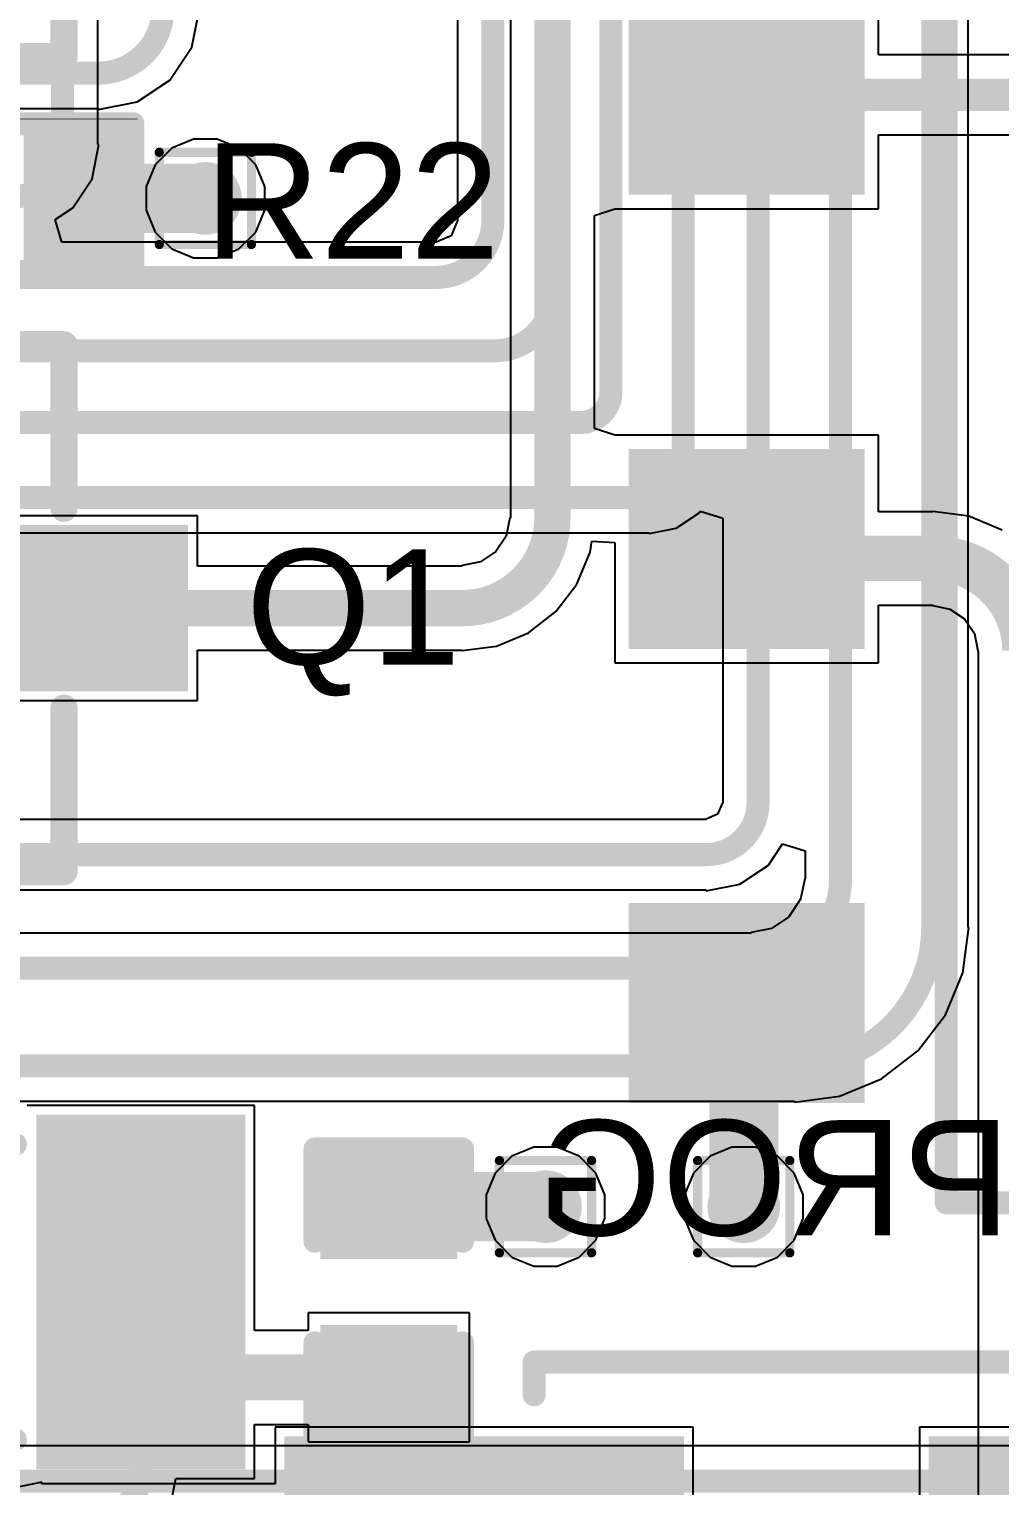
# Model space of a CAD drawing. Header units: inches. Extents: x -12 to 5355, y -7 to 5366.
# Drawn here: x 26.9 to 32.25, y 6.58 to 14.6 of the extents above; entities that cross this region are included whole.
import ezdxf

# ---------------------------------------------------------------- set-up
doc = ezdxf.new("R2010")
doc.units = ezdxf.units.IN
for name, color, linetype in [('BOTTOM LAYER', 5, 'Continuous'), ('Bottom Overlay', 54, 'Continuous'), ('Bottom Paste', 16, 'Continuous'), ('Bottom Solder', 6, 'Continuous'), ('Drill Drawing', 1, 'Continuous'), ('GROUND1', 16, 'Continuous'), ('GROUND2', 156, 'Continuous'), ('Multi-Layer', 9, 'Continuous'), ('Pad Holes', 156, 'Continuous'), ('POWER', 76, 'Continuous'), ('SIGNAL', 90, 'Continuous'), ('TOP LAYER', 1, 'Continuous'), ('Top Overlay', 2, 'Continuous'), ('Top Paste', 8, 'Continuous'), ('Top Solder', 216, 'Continuous'), ('Via Holes', 16, 'Continuous')]:
    doc.layers.add(name, color=color, linetype=linetype)
doc.styles.add('Arial', font='', dxfattribs={"height": 0.2})
doc.styles.get('Arial').set_extended_font_data('Arial')

# ---------------------------------------------------------------- blocks, each defined once
blk = doc.blocks.new('20021321_00010C4LF_B_2')
at = {"layer": 'BOTTOM LAYER'}
for points in [[(-2.8, 2.92), (-0.75, 2.92), (-0.75, 2.16), (-2.8, 2.16)], [(0.75, 2.92), (2.8, 2.92), (2.8, 2.16), (0.75, 2.16)], [(-2.8, 1.65), (-0.75, 1.65), (-0.75, 0.89), (-2.8, 0.89)], [(0.75, 1.65), (2.8, 1.65), (2.8, 0.89), (0.75, 0.89)], [(-2.8, 0.38), (-0.75, 0.38), (-0.75, -0.38), (-2.8, -0.38)], [(0.75, 0.38), (2.8, 0.38), (2.8, -0.38), (0.75, -0.38)], [(-2.8, -0.89), (-0.75, -0.89), (-0.75, -1.65), (-2.8, -1.65)], [(0.75, -0.89), (2.8, -0.89), (2.8, -1.65), (0.75, -1.65)], [(-2.8, -2.16), (-0.75, -2.16), (-0.75, -2.92), (-2.8, -2.92)], [(0.75, -2.16), (2.8, -2.16), (2.8, -2.92), (0.75, -2.92)]]:
    blk.add_hatch(color=5, dxfattribs=at).paths.add_polyline_path(points)
at = {"layer": 'Bottom Paste'}
for points in [[(-2.8, 2.92), (-0.75, 2.92), (-0.75, 2.16), (-2.8, 2.16)], [(0.75, 2.92), (2.8, 2.92), (2.8, 2.16), (0.75, 2.16)], [(-2.8, 1.65), (-0.75, 1.65), (-0.75, 0.89), (-2.8, 0.89)], [(0.75, 1.65), (2.8, 1.65), (2.8, 0.89), (0.75, 0.89)], [(-2.8, 0.38), (-0.75, 0.38), (-0.75, -0.38), (-2.8, -0.38)], [(0.75, 0.38), (2.8, 0.38), (2.8, -0.38), (0.75, -0.38)], [(-2.8, -0.89), (-0.75, -0.89), (-0.75, -1.65), (-2.8, -1.65)], [(0.75, -0.89), (2.8, -0.89), (2.8, -1.65), (0.75, -1.65)], [(-2.8, -2.16), (-0.75, -2.16), (-0.75, -2.92), (-2.8, -2.92)], [(0.75, -2.16), (2.8, -2.16), (2.8, -2.92), (0.75, -2.92)]]:
    blk.add_hatch(color=16, dxfattribs=at).paths.add_polyline_path(points)
at = {"layer": 'Bottom Solder'}
for points in [[(-2.8762, 2.9962), (-0.6738, 2.9962), (-0.6738, 2.0838), (-2.8762, 2.0838)], [(0.6738, 2.9962), (2.8762, 2.9962), (2.8762, 2.0838), (0.6738, 2.0838)], [(-2.8762, 1.7262), (-0.6738, 1.7262), (-0.6738, 0.8138), (-2.8762, 0.8138)], [(0.6738, 1.7262), (2.8762, 1.7262), (2.8762, 0.8138), (0.6738, 0.8138)], [(-2.8762, 0.4562), (-0.6738, 0.4562), (-0.6738, -0.4562), (-2.8762, -0.4562)], [(0.6738, 0.4562), (2.8762, 0.4562), (2.8762, -0.4562), (0.6738, -0.4562)], [(-2.8762, -0.8138), (-0.6738, -0.8138), (-0.6738, -1.7262), (-2.8762, -1.7262)], [(0.6738, -0.8138), (2.8762, -0.8138), (2.8762, -1.7262), (0.6738, -1.7262)], [(-2.8762, -2.0838), (-0.6738, -2.0838), (-0.6738, -2.9962), (-2.8762, -2.9962)], [(0.6738, -2.0838), (2.8762, -2.0838), (2.8762, -2.9962), (0.6738, -2.9962)]]:
    blk.add_hatch(color=6, dxfattribs=at).paths.add_polyline_path(points)
at = {"layer": 'Bottom Overlay'}
for points in [[(1.5, 3.405, 0.127, 0.127, 0), (-1.5, 3.405, 0.127, 0.127, 0)], [(-1.5, 3.405, 0.127, 0.127, 0), (-1.5, 3.225, 0.127, 0.127, 0)], [(1.5, 3.405, 0.127, 0.127, 0), (1.5, 3.225, 0.127, 0.127, 0)], [(-1.5, -3.225, 0.127, 0.127, 0), (-1.5, -3.405, 0.127, 0.127, 0)], [(1.5, -3.225, 0.127, 0.127, 0), (1.5, -3.405, 0.127, 0.127, 0)], [(1.5, -3.405, 0.127, 0.127, 0), (-1.5, -3.405, 0.127, 0.127, 0)]]:
    blk.add_lwpolyline(points, format="xyseb", dxfattribs=at)
for points in [[(-1.5317, 3.405, 0.0635, 0.0635, 1), (-1.4682, 3.405, 0.0635, 0.0635, 1)], [(-1.5317, 3.405, 0.0635, 0.0635, 1), (-1.4682, 3.405, 0.0635, 0.0635, 1)], [(1.4682, 3.405, 0.0635, 0.0635, 1), (1.5317, 3.405, 0.0635, 0.0635, 1)], [(1.4682, 3.405, 0.0635, 0.0635, 1), (1.5317, 3.405, 0.0635, 0.0635, 1)], [(-1.5317, 3.225, 0.0635, 0.0635, 1), (-1.4682, 3.225, 0.0635, 0.0635, 1)], [(1.4682, 3.225, 0.0635, 0.0635, 1), (1.5317, 3.225, 0.0635, 0.0635, 1)], [(-3.045, -2.54, 0.254, 0.254, 1), (-3.299, -2.54, 0.254, 0.254, 1)], [(-3.3625, -2.54, 0.127, 0.127, 1), (-3.2355, -2.54, 0.127, 0.127, 1)], [(-3.1085, -2.54, 0.127, 0.127, 1), (-2.9815, -2.54, 0.127, 0.127, 1)], [(-1.5317, -3.225, 0.0635, 0.0635, 1), (-1.4682, -3.225, 0.0635, 0.0635, 1)], [(1.4682, -3.225, 0.0635, 0.0635, 1), (1.5317, -3.225, 0.0635, 0.0635, 1)], [(-1.5317, -3.405, 0.0635, 0.0635, 1), (-1.4682, -3.405, 0.0635, 0.0635, 1)], [(-1.5317, -3.405, 0.0635, 0.0635, 1), (-1.4682, -3.405, 0.0635, 0.0635, 1)], [(1.4682, -3.405, 0.0635, 0.0635, 1), (1.5317, -3.405, 0.0635, 0.0635, 1)], [(1.4682, -3.405, 0.0635, 0.0635, 1), (1.5317, -3.405, 0.0635, 0.0635, 1)]]:
    blk.add_lwpolyline(points, format="xyseb", close=True, dxfattribs=at)
blk = doc.blocks.new('SMD3215_2P_13')
at = {"layer": 'TOP LAYER'}
for points in [[(-1.75, 0.9), (-0.75, 0.9), (-0.75, -0.9), (-1.75, -0.9)], [(0.75, 0.9), (1.75, 0.9), (1.75, -0.9), (0.75, -0.9)]]:
    blk.add_hatch(color=1, dxfattribs=at).paths.add_polyline_path(points)
at = {"layer": 'Top Paste'}
for points in [[(-1.75, 0.9), (-0.75, 0.9), (-0.75, -0.9), (-1.75, -0.9)], [(0.75, 0.9), (1.75, 0.9), (1.75, -0.9), (0.75, -0.9)]]:
    blk.add_hatch(color=8, dxfattribs=at).paths.add_polyline_path(points)
at = {"layer": 'Top Solder'}
for points in [[(-1.8262, 0.9762), (-0.6738, 0.9762), (-0.6738, -0.9762), (-1.8262, -0.9762)], [(0.6738, 0.9762), (1.8262, 0.9762), (1.8262, -0.9762), (0.6738, -0.9762)]]:
    blk.add_hatch(color=216, dxfattribs=at).paths.add_polyline_path(points)
at = {"layer": 'Top Overlay'}
for points in [[(0.5588, 0.8128, 0.127, 0.127, 0), (-0.5588, 0.8128, 0.127, 0.127, 0)], [(0.5588, -0.8128, 0.127, 0.127, 0), (-0.5588, -0.8128, 0.127, 0.127, 0)]]:
    blk.add_lwpolyline(points, format="xyseb", dxfattribs=at)
for points in [[(-0.5905, 0.8128, 0.0635, 0.0635, 1), (-0.5271, 0.8128, 0.0635, 0.0635, 1)], [(0.5271, 0.8128, 0.0635, 0.0635, 1), (0.5905, 0.8128, 0.0635, 0.0635, 1)], [(-0.5905, -0.8128, 0.0635, 0.0635, 1), (-0.5271, -0.8128, 0.0635, 0.0635, 1)], [(0.5271, -0.8128, 0.0635, 0.0635, 1), (0.5905, -0.8128, 0.0635, 0.0635, 1)]]:
    blk.add_lwpolyline(points, format="xyseb", close=True, dxfattribs=at)
blk = doc.blocks.new('C___0402_34')
at = {"layer": 'TOP LAYER'}
for points in [[(-0.6985, -0.3175), (-0.6985, 0.3175), (-0.2413, 0.3175), (-0.2413, -0.3175)], [(0.2413, -0.3175), (0.2413, 0.3175), (0.6985, 0.3175), (0.6985, -0.3175)]]:
    blk.add_hatch(color=1, dxfattribs=at).paths.add_polyline_path(points)
at = {"layer": 'Top Paste'}
for points in [[(-0.6985, -0.3175), (-0.6985, 0.3175), (-0.2413, 0.3175), (-0.2413, -0.3175)], [(0.2413, -0.3175), (0.2413, 0.3175), (0.6985, 0.3175), (0.6985, -0.3175)]]:
    blk.add_hatch(color=8, dxfattribs=at).paths.add_polyline_path(points)
at = {"layer": 'Top Solder'}
for points in [[(-0.7585, -0.3775), (-0.7585, 0.3775), (-0.1813, 0.3775), (-0.1813, -0.3775)], [(0.1813, -0.3775), (0.1813, 0.3775), (0.7585, 0.3775), (0.7585, -0.3775)]]:
    blk.add_hatch(color=216, dxfattribs=at).paths.add_polyline_path(points)
at = {"layer": 'Top Overlay'}
for points in [[(-0.2794, 0.4064, 0.127, 0.127, 0), (-0.7874, 0.4064, 0.127, 0.127, 0)], [(-0.7874, -0.4064, 0.127, 0.127, 0), (-0.7874, 0.4064, 0.127, 0.127, 0)], [(0.7874, 0.4064, 0.127, 0.127, 0), (0.2794, 0.4064, 0.127, 0.127, 0)], [(0.7874, -0.4064, 0.127, 0.127, 0), (0.7874, 0.4064, 0.127, 0.127, 0)], [(-0.2794, -0.4064, 0.127, 0.127, 0), (-0.7874, -0.4064, 0.127, 0.127, 0)], [(0.7874, -0.4064, 0.127, 0.127, 0), (0.2794, -0.4064, 0.127, 0.127, 0)]]:
    blk.add_lwpolyline(points, format="xyseb", dxfattribs=at)
for points in [[(-0.8191, 0.4064, 0.0635, 0.0635, 1), (-0.7556, 0.4064, 0.0635, 0.0635, 1)], [(-0.8191, 0.4064, 0.0635, 0.0635, 1), (-0.7556, 0.4064, 0.0635, 0.0635, 1)], [(-0.3111, 0.4064, 0.0635, 0.0635, 1), (-0.2477, 0.4064, 0.0635, 0.0635, 1)], [(0.2477, 0.4064, 0.0635, 0.0635, 1), (0.3111, 0.4064, 0.0635, 0.0635, 1)], [(0.7556, 0.4064, 0.0635, 0.0635, 1), (0.8191, 0.4064, 0.0635, 0.0635, 1)], [(0.7556, 0.4064, 0.0635, 0.0635, 1), (0.8191, 0.4064, 0.0635, 0.0635, 1)], [(-0.8191, -0.4064, 0.0635, 0.0635, 1), (-0.7556, -0.4064, 0.0635, 0.0635, 1)], [(-0.8191, -0.4064, 0.0635, 0.0635, 1), (-0.7556, -0.4064, 0.0635, 0.0635, 1)], [(-0.3111, -0.4064, 0.0635, 0.0635, 1), (-0.2477, -0.4064, 0.0635, 0.0635, 1)], [(0.2477, -0.4064, 0.0635, 0.0635, 1), (0.3111, -0.4064, 0.0635, 0.0635, 1)], [(0.7556, -0.4064, 0.0635, 0.0635, 1), (0.8191, -0.4064, 0.0635, 0.0635, 1)], [(0.7556, -0.4064, 0.0635, 0.0635, 1), (0.8191, -0.4064, 0.0635, 0.0635, 1)]]:
    blk.add_lwpolyline(points, format="xyseb", close=True, dxfattribs=at)
blk = doc.blocks.new('R___0402_63')
at = {"layer": 'TOP LAYER'}
for points in [[(-0.6985, -0.3175), (-0.6985, 0.3175), (-0.2413, 0.3175), (-0.2413, -0.3175)], [(0.2413, -0.3175), (0.2413, 0.3175), (0.6985, 0.3175), (0.6985, -0.3175)]]:
    blk.add_hatch(color=1, dxfattribs=at).paths.add_polyline_path(points)
at = {"layer": 'Top Paste'}
for points in [[(-0.6985, -0.3175), (-0.6985, 0.3175), (-0.2413, 0.3175), (-0.2413, -0.3175)], [(0.2413, -0.3175), (0.2413, 0.3175), (0.6985, 0.3175), (0.6985, -0.3175)]]:
    blk.add_hatch(color=8, dxfattribs=at).paths.add_polyline_path(points)
at = {"layer": 'Top Solder'}
for points in [[(-0.7535, -0.3725), (-0.7535, 0.3725), (-0.1863, 0.3725), (-0.1863, -0.3725)], [(0.1863, -0.3725), (0.1863, 0.3725), (0.7535, 0.3725), (0.7535, -0.3725)]]:
    blk.add_hatch(color=216, dxfattribs=at).paths.add_polyline_path(points)
at = {"layer": 'Top Overlay'}
for points in [[(0.7874, 0.4064, 0.127, 0.127, 0), (-0.7874, 0.4064, 0.127, 0.127, 0)], [(-0.7874, 0.4064, 0.127, 0.127, 0), (-0.7874, -0.4064, 0.127, 0.127, 0)], [(0.7874, 0.4064, 0.127, 0.127, 0), (0.7874, -0.4064, 0.127, 0.127, 0)], [(0.7874, -0.4064, 0.127, 0.127, 0), (-0.7874, -0.4064, 0.127, 0.127, 0)], [(0.8128, -0.4318, 0.00323, 0.00323, 0), (-0.8128, -0.4318, 0.00323, 0.00323, 0)]]:
    blk.add_lwpolyline(points, format="xyseb", dxfattribs=at)
for points in [[(-0.8191, 0.4064, 0.0635, 0.0635, 1), (-0.7556, 0.4064, 0.0635, 0.0635, 1)], [(-0.8191, 0.4064, 0.0635, 0.0635, 1), (-0.7556, 0.4064, 0.0635, 0.0635, 1)], [(0.7556, 0.4064, 0.0635, 0.0635, 1), (0.8191, 0.4064, 0.0635, 0.0635, 1)], [(0.7556, 0.4064, 0.0635, 0.0635, 1), (0.8191, 0.4064, 0.0635, 0.0635, 1)], [(-0.8191, -0.4064, 0.0635, 0.0635, 1), (-0.7556, -0.4064, 0.0635, 0.0635, 1)], [(-0.8191, -0.4064, 0.0635, 0.0635, 1), (-0.7556, -0.4064, 0.0635, 0.0635, 1)], [(0.7556, -0.4064, 0.0635, 0.0635, 1), (0.8191, -0.4064, 0.0635, 0.0635, 1)], [(0.7556, -0.4064, 0.0635, 0.0635, 1), (0.8191, -0.4064, 0.0635, 0.0635, 1)], [(-0.8136, -0.4318, 0.00161, 0.00161, 1), (-0.812, -0.4318, 0.00161, 0.00161, 1)], [(0.812, -0.4318, 0.00161, 0.00161, 1), (0.8136, -0.4318, 0.00161, 0.00161, 1)]]:
    blk.add_lwpolyline(points, format="xyseb", close=True, dxfattribs=at)
blk = doc.blocks.new('SOT_23__68')
at = {"layer": 'TOP LAYER'}
for points in [[(0.569, 2.608), (1.331, 2.608), (1.331, 1.592), (0.569, 1.592)], [(-0.381, 0.508), (0.381, 0.508), (0.381, -0.508), (-0.381, -0.508)], [(1.519, 0.508), (2.281, 0.508), (2.281, -0.508), (1.519, -0.508)]]:
    blk.add_hatch(color=1, dxfattribs=at).paths.add_polyline_path(points)
at = {"layer": 'Top Paste'}
for points in [[(0.569, 2.608), (1.331, 2.608), (1.331, 1.592), (0.569, 1.592)], [(-0.381, 0.508), (0.381, 0.508), (0.381, -0.508), (-0.381, -0.508)], [(1.519, 0.508), (2.281, 0.508), (2.281, -0.508), (1.519, -0.508)]]:
    blk.add_hatch(color=8, dxfattribs=at).paths.add_polyline_path(points)
at = {"layer": 'Top Solder'}
for points in [[(0.4928, 2.6842), (1.4072, 2.6842), (1.4072, 1.5158), (0.4928, 1.5158)], [(-0.4572, 0.5842), (0.4572, 0.5842), (0.4572, -0.5842), (-0.4572, -0.5842)], [(1.4428, 0.5842), (2.3572, 0.5842), (2.3572, -0.5842), (1.4428, -0.5842)]]:
    blk.add_hatch(color=216, dxfattribs=at).paths.add_polyline_path(points)
at = {"layer": 'Top Overlay'}
for points in [[(0.4, 2, 0.15, 0.15, 0), (-0.5, 2, 0.15, 0.15, 0)], [(-0.5, 0.7, 0.15, 0.15, 0), (-0.5, 2, 0.15, 0.15, 0)], [(2.4, 2, 0.15, 0.15, 0), (1.5, 2, 0.15, 0.15, 0)], [(2.4, 0.7, 0.15, 0.15, 0), (2.4, 2, 0.15, 0.15, 0)], [(1.3, 0.4, 0.15, 0.15, 0), (0.6, 0.4, 0.15, 0.15, 0)]]:
    blk.add_lwpolyline(points, format="xyseb", dxfattribs=at)
for points in [[(-0.5375, 2, 0.075, 0.075, 1), (-0.4625, 2, 0.075, 0.075, 1)], [(-0.5375, 2, 0.075, 0.075, 1), (-0.4625, 2, 0.075, 0.075, 1)], [(0.3625, 2, 0.075, 0.075, 1), (0.4375, 2, 0.075, 0.075, 1)], [(1.4625, 2, 0.075, 0.075, 1), (1.5375, 2, 0.075, 0.075, 1)], [(2.3625, 2, 0.075, 0.075, 1), (2.4375, 2, 0.075, 0.075, 1)], [(2.3625, 2, 0.075, 0.075, 1), (2.4375, 2, 0.075, 0.075, 1)], [(-0.5375, 0.7, 0.075, 0.075, 1), (-0.4625, 0.7, 0.075, 0.075, 1)], [(2.3625, 0.7, 0.075, 0.075, 1), (2.4375, 0.7, 0.075, 0.075, 1)], [(0.5625, 0.4, 0.075, 0.075, 1), (0.6375, 0.4, 0.075, 0.075, 1)], [(1.2625, 0.4, 0.075, 0.075, 1), (1.3375, 0.4, 0.075, 0.075, 1)], [(-0.8, 0, 0.25, 0.25, 1), (-1, 0, 0.25, 0.25, 1)], [(-1.0625, 0, 0.125, 0.125, 1), (-0.9375, 0, 0.125, 0.125, 1)], [(-0.8625, 0, 0.125, 0.125, 1), (-0.7375, 0, 0.125, 0.125, 1)]]:
    blk.add_lwpolyline(points, format="xyseb", close=True, dxfattribs=at)
blk = doc.blocks.new('SOT_23__69')
at = {"layer": 'TOP LAYER'}
for points in [[(0.569, 2.608), (1.331, 2.608), (1.331, 1.592), (0.569, 1.592)], [(-0.381, 0.508), (0.381, 0.508), (0.381, -0.508), (-0.381, -0.508)], [(1.519, 0.508), (2.281, 0.508), (2.281, -0.508), (1.519, -0.508)]]:
    blk.add_hatch(color=1, dxfattribs=at).paths.add_polyline_path(points)
at = {"layer": 'Top Paste'}
for points in [[(0.569, 2.608), (1.331, 2.608), (1.331, 1.592), (0.569, 1.592)], [(-0.381, 0.508), (0.381, 0.508), (0.381, -0.508), (-0.381, -0.508)], [(1.519, 0.508), (2.281, 0.508), (2.281, -0.508), (1.519, -0.508)]]:
    blk.add_hatch(color=8, dxfattribs=at).paths.add_polyline_path(points)
at = {"layer": 'Top Solder'}
for points in [[(0.4928, 2.6842), (1.4072, 2.6842), (1.4072, 1.5158), (0.4928, 1.5158)], [(-0.4572, 0.5842), (0.4572, 0.5842), (0.4572, -0.5842), (-0.4572, -0.5842)], [(1.4428, 0.5842), (2.3572, 0.5842), (2.3572, -0.5842), (1.4428, -0.5842)]]:
    blk.add_hatch(color=216, dxfattribs=at).paths.add_polyline_path(points)
at = {"layer": 'Top Overlay'}
for points in [[(-0.5, 0.7, 0.15, 0.15, 0), (-0.5, 2, 0.15, 0.15, 0)], [(0.4, 2, 0.15, 0.15, 0), (-0.5, 2, 0.15, 0.15, 0)], [(2.4, 2, 0.15, 0.15, 0), (1.5, 2, 0.15, 0.15, 0)], [(2.4, 0.7, 0.15, 0.15, 0), (2.4, 2, 0.15, 0.15, 0)], [(1.3, 0.4, 0.15, 0.15, 0), (0.6, 0.4, 0.15, 0.15, 0)]]:
    blk.add_lwpolyline(points, format="xyseb", dxfattribs=at)
for points in [[(-0.5375, 2, 0.075, 0.075, 1), (-0.4625, 2, 0.075, 0.075, 1)], [(-0.5375, 2, 0.075, 0.075, 1), (-0.4625, 2, 0.075, 0.075, 1)], [(0.3625, 2, 0.075, 0.075, 1), (0.4375, 2, 0.075, 0.075, 1)], [(1.4625, 2, 0.075, 0.075, 1), (1.5375, 2, 0.075, 0.075, 1)], [(2.3625, 2, 0.075, 0.075, 1), (2.4375, 2, 0.075, 0.075, 1)], [(2.3625, 2, 0.075, 0.075, 1), (2.4375, 2, 0.075, 0.075, 1)], [(-0.5375, 0.7, 0.075, 0.075, 1), (-0.4625, 0.7, 0.075, 0.075, 1)], [(2.3625, 0.7, 0.075, 0.075, 1), (2.4375, 0.7, 0.075, 0.075, 1)], [(0.5625, 0.4, 0.075, 0.075, 1), (0.6375, 0.4, 0.075, 0.075, 1)], [(1.2625, 0.4, 0.075, 0.075, 1), (1.3375, 0.4, 0.075, 0.075, 1)], [(-0.8, 0, 0.25, 0.25, 1), (-1, 0, 0.25, 0.25, 1)], [(-1.0625, 0, 0.125, 0.125, 1), (-0.9375, 0, 0.125, 0.125, 1)], [(-0.8625, 0, 0.125, 0.125, 1), (-0.7375, 0, 0.125, 0.125, 1)]]:
    blk.add_lwpolyline(points, format="xyseb", close=True, dxfattribs=at)
blk = doc.blocks.new('K3_1280S_F1_150')
at = {"layer": 'BOTTOM LAYER'}
h = blk.add_hatch(color=5, dxfattribs=at)
edge = h.paths.add_edge_path()
edge.add_arc((-1.5001, -1.3), 0.45, 0, 360)
h = blk.add_hatch(color=5, dxfattribs=at)
edge = h.paths.add_edge_path()
edge.add_arc((1.5001, -1.3), 0.45, 0, 360)
at = {"layer": 'GROUND1'}
h = blk.add_hatch(color=16, dxfattribs=at)
edge = h.paths.add_edge_path()
edge.add_arc((-1.5001, -1.3), 0.45, 0, 360)
h = blk.add_hatch(color=16, dxfattribs=at)
edge = h.paths.add_edge_path()
edge.add_arc((1.5001, -1.3), 0.45, 0, 360)
at = {"layer": 'GROUND2'}
h = blk.add_hatch(color=156, dxfattribs=at)
edge = h.paths.add_edge_path()
edge.add_arc((-1.5001, -1.3), 0.45, 0, 360)
h = blk.add_hatch(color=156, dxfattribs=at)
edge = h.paths.add_edge_path()
edge.add_arc((1.5001, -1.3), 0.45, 0, 360)
at = {"layer": 'Multi-Layer'}
h = blk.add_hatch(color=9, dxfattribs=at)
edge = h.paths.add_edge_path()
edge.add_arc((-1.5001, -1.3), 0.45, 0, 360)
h = blk.add_hatch(color=9, dxfattribs=at)
edge = h.paths.add_edge_path()
edge.add_arc((1.5001, -1.3), 0.45, 0, 360)
at = {"layer": 'Pad Holes'}
h = blk.add_hatch(color=7, dxfattribs=at)
edge = h.paths.add_edge_path()
edge.add_arc((-1.5001, -1.3), 0.45, 0, 360)
h = blk.add_hatch(color=7, dxfattribs=at)
edge = h.paths.add_edge_path()
edge.add_arc((1.5001, -1.3), 0.45, 0, 360)
at = {"layer": 'POWER'}
h = blk.add_hatch(color=76, dxfattribs=at)
edge = h.paths.add_edge_path()
edge.add_arc((-1.5001, -1.3), 0.45, 0, 360)
h = blk.add_hatch(color=76, dxfattribs=at)
edge = h.paths.add_edge_path()
edge.add_arc((1.5001, -1.3), 0.45, 0, 360)
at = {"layer": 'SIGNAL'}
h = blk.add_hatch(color=90, dxfattribs=at)
edge = h.paths.add_edge_path()
edge.add_arc((-1.5001, -1.3), 0.45, 0, 360)
h = blk.add_hatch(color=90, dxfattribs=at)
edge = h.paths.add_edge_path()
edge.add_arc((1.5001, -1.3), 0.45, 0, 360)
at = {"layer": 'TOP LAYER'}
for points in [[(-1.9999, 0.7), (-2.9999, 0.7), (-2.9999, 1.8999), (-1.9999, 1.8999)], [(0.5, 0.7), (-0.5, 0.7), (-0.5, 1.8999), (0.5, 1.8999)], [(2.9999, 0.7), (1.9999, 0.7), (1.9999, 1.8999), (2.9999, 1.8999)]]:
    blk.add_hatch(color=1, dxfattribs=at).paths.add_polyline_path(points)
h = blk.add_hatch(color=1, dxfattribs=at)
edge = h.paths.add_edge_path()
edge.add_arc((-1.5001, -1.3), 0.45, 0, 360)
h = blk.add_hatch(color=1, dxfattribs=at)
edge = h.paths.add_edge_path()
edge.add_arc((1.5001, -1.3), 0.45, 0, 360)
at = {"layer": 'Top Paste'}
for points in [[(-1.9999, 0.7), (-2.9999, 0.7), (-2.9999, 1.8999), (-1.9999, 1.8999)], [(0.5, 0.7), (-0.5, 0.7), (-0.5, 1.8999), (0.5, 1.8999)], [(2.9999, 0.7), (1.9999, 0.7), (1.9999, 1.8999), (2.9999, 1.8999)]]:
    blk.add_hatch(color=8, dxfattribs=at).paths.add_polyline_path(points)
at = {"layer": 'Top Solder'}
for points in [[(-1.9499, 0.65), (-3.0499, 0.65), (-3.0499, 1.9499), (-1.9499, 1.9499)], [(0.55, 0.65), (-0.55, 0.65), (-0.55, 1.9499), (0.55, 1.9499)], [(3.0499, 0.65), (1.9499, 0.65), (1.9499, 1.9499), (3.0499, 1.9499)]]:
    blk.add_hatch(color=216, dxfattribs=at).paths.add_polyline_path(points)
at = {"layer": 'Top Overlay'}
for points in [[(-3.5999, 0.2002, 0.127, 0.127, 0), (3.5999, 0.2002, 0.127, 0.127, 0)], [(-3.5999, 0.2002, 0.127, 0.127, 0), (-3.5999, -2.8001, 0.127, 0.127, 0)], [(3.5999, 0.2002, 0.127, 0.127, 0), (3.5999, -2.8001, 0.127, 0.127, 0)], [(-3.5999, -2.8001, 0.127, 0.127, 0), (-1.5001, -2.8001, 0.127, 0.127, 0)], [(-1.5001, -2.8001, 0.127, 0.127, 0), (0, -2.8001, 0.127, 0.127, 0)], [(-1.5001, -2.8001, 0.127, 0.127, 0), (-1.5001, -3.7998, 0.127, 0.127, 0)], [(0, -2.8001, 0.127, 0.127, 0), (3.5999, -2.8001, 0.127, 0.127, 0)], [(0, -2.8001, 0.127, 0.127, 0), (0, -3.7998, 0.127, 0.127, 0)], [(-1.5001, -3.7998, 0.127, 0.127, 0), (0, -3.7998, 0.127, 0.127, 0)]]:
    blk.add_lwpolyline(points, format="xyseb", dxfattribs=at)
for points in [[(-3.6317, 0.2002, 0.0635, 0.0635, 1), (-3.5682, 0.2002, 0.0635, 0.0635, 1)], [(-3.6317, 0.2002, 0.0635, 0.0635, 1), (-3.5682, 0.2002, 0.0635, 0.0635, 1)], [(3.5682, 0.2002, 0.0635, 0.0635, 1), (3.6317, 0.2002, 0.0635, 0.0635, 1)], [(3.5682, 0.2002, 0.0635, 0.0635, 1), (3.6317, 0.2002, 0.0635, 0.0635, 1)], [(-3.6317, -2.8001, 0.0635, 0.0635, 1), (-3.5682, -2.8001, 0.0635, 0.0635, 1)], [(-3.6317, -2.8001, 0.0635, 0.0635, 1), (-3.5682, -2.8001, 0.0635, 0.0635, 1)], [(-1.5319, -2.8001, 0.0635, 0.0635, 1), (-1.4684, -2.8001, 0.0635, 0.0635, 1)], [(-1.5319, -2.8001, 0.0635, 0.0635, 1), (-1.4684, -2.8001, 0.0635, 0.0635, 1)], [(-1.5319, -2.8001, 0.0635, 0.0635, 1), (-1.4684, -2.8001, 0.0635, 0.0635, 1)], [(-0.0318, -2.8001, 0.0635, 0.0635, 1), (0.0318, -2.8001, 0.0635, 0.0635, 1)], [(-0.0318, -2.8001, 0.0635, 0.0635, 1), (0.0318, -2.8001, 0.0635, 0.0635, 1)], [(-0.0318, -2.8001, 0.0635, 0.0635, 1), (0.0318, -2.8001, 0.0635, 0.0635, 1)], [(3.5682, -2.8001, 0.0635, 0.0635, 1), (3.6317, -2.8001, 0.0635, 0.0635, 1)], [(3.5682, -2.8001, 0.0635, 0.0635, 1), (3.6317, -2.8001, 0.0635, 0.0635, 1)], [(-1.5319, -3.7998, 0.0635, 0.0635, 1), (-1.4684, -3.7998, 0.0635, 0.0635, 1)], [(-1.5319, -3.7998, 0.0635, 0.0635, 1), (-1.4684, -3.7998, 0.0635, 0.0635, 1)], [(-0.0318, -3.7998, 0.0635, 0.0635, 1), (0.0318, -3.7998, 0.0635, 0.0635, 1)], [(-0.0318, -3.7998, 0.0635, 0.0635, 1), (0.0318, -3.7998, 0.0635, 0.0635, 1)]]:
    blk.add_lwpolyline(points, format="xyseb", close=True, dxfattribs=at)

msp = doc.modelspace()

# ---------------------------------------------------------------- hatches: boundary and pattern name
at = {"layer": 'BOTTOM LAYER'}
h = msp.add_hatch(color=5, dxfattribs=at)
edge = h.paths.add_edge_path()
edge.add_arc((27.8693, 13.6662), 0.2, 0, 360)
h = msp.add_hatch(color=5, dxfattribs=at)
edge = h.paths.add_edge_path()
edge.add_arc((29.7434, 8.1153), 0.2, 0, 360)
h = msp.add_hatch(color=5, dxfattribs=at)
edge = h.paths.add_edge_path()
edge.add_arc((30.8356, 8.1153), 0.2, 0, 360)
at = {"layer": 'GROUND1'}
h = msp.add_hatch(color=16, dxfattribs=at)
edge = h.paths.add_edge_path()
edge.add_arc((27.8693, 13.6662), 0.2, 0, 360)
h = msp.add_hatch(color=16, dxfattribs=at)
edge = h.paths.add_edge_path()
edge.add_arc((29.7434, 8.1153), 0.2, 0, 360)
h = msp.add_hatch(color=16, dxfattribs=at)
edge = h.paths.add_edge_path()
edge.add_arc((30.8356, 8.1153), 0.2, 0, 360)
at = {"layer": 'GROUND2'}
h = msp.add_hatch(color=156, dxfattribs=at)
edge = h.paths.add_edge_path()
edge.add_arc((27.8693, 13.6662), 0.2, 0, 360)
h = msp.add_hatch(color=156, dxfattribs=at)
edge = h.paths.add_edge_path()
edge.add_arc((29.7434, 8.1153), 0.2, 0, 360)
h = msp.add_hatch(color=156, dxfattribs=at)
edge = h.paths.add_edge_path()
edge.add_arc((30.8356, 8.1153), 0.2, 0, 360)
at = {"layer": 'POWER'}
h = msp.add_hatch(color=76, dxfattribs=at)
edge = h.paths.add_edge_path()
edge.add_arc((27.8693, 13.6662), 0.2, 0, 360)
h = msp.add_hatch(color=76, dxfattribs=at)
edge = h.paths.add_edge_path()
edge.add_arc((29.7434, 8.1153), 0.2, 0, 360)
h = msp.add_hatch(color=76, dxfattribs=at)
edge = h.paths.add_edge_path()
edge.add_arc((30.8356, 8.1153), 0.2, 0, 360)
at = {"layer": 'SIGNAL'}
h = msp.add_hatch(color=90, dxfattribs=at)
edge = h.paths.add_edge_path()
edge.add_arc((27.8693, 13.6662), 0.2, 0, 360)
h = msp.add_hatch(color=90, dxfattribs=at)
edge = h.paths.add_edge_path()
edge.add_arc((29.7434, 8.1153), 0.2, 0, 360)
h = msp.add_hatch(color=90, dxfattribs=at)
edge = h.paths.add_edge_path()
edge.add_arc((30.8356, 8.1153), 0.2, 0, 360)
at = {"layer": 'TOP LAYER'}
h = msp.add_hatch(color=1, dxfattribs=at)
edge = h.paths.add_edge_path()
edge.add_arc((27.8693, 13.6662), 0.2, 0, 360)
h = msp.add_hatch(color=1, dxfattribs=at)
edge = h.paths.add_edge_path()
edge.add_arc((29.7434, 8.1153), 0.2, 0, 360)
h = msp.add_hatch(color=1, dxfattribs=at)
edge = h.paths.add_edge_path()
edge.add_arc((30.8356, 8.1153), 0.2, 0, 360)
at = {"layer": 'Via Holes'}
h = msp.add_hatch(color=7, dxfattribs=at)
edge = h.paths.add_edge_path()
edge.add_arc((27.8693, 13.6662), 0.1, 0, 360)
h = msp.add_hatch(color=7, dxfattribs=at)
edge = h.paths.add_edge_path()
edge.add_arc((29.7434, 8.1153), 0.1, 0, 360)
h = msp.add_hatch(color=7, dxfattribs=at)
edge = h.paths.add_edge_path()
edge.add_arc((30.8356, 8.1153), 0.1, 0, 360)

# ---------------------------------------------------------------- linework, layer by layer
at = {"layer": 'BOTTOM LAYER'}
for p, q in [((27.7941, 14.4979), (27.8364, 14.7106)), ((27.6736, 14.3176), (27.7941, 14.4979)), ((27.4932, 14.1971), (27.6736, 14.3176)), ((27.2805, 14.1548), (27.4932, 14.1971)), ((24.3317, 14.1617), (27.2805, 14.1617)), ((27.2805, 14.1617), (27.2805, 14.1548)), ((30.5578, 6.9022), (28.2538, 6.9022)), ((28.2538, 6.9022), (28.2538, 6.5894)), ((30.5578, 5.8882), (30.5578, 6.9022)), ((33.0793, 6.9022), (31.8038, 6.9022)), ((31.8038, 6.9022), (31.8038, 5.8882)), ((26.9692, 6.5978), (26.7286, 6.5499)), ((26.9692, 6.5894), (26.9692, 6.5978)), ((28.2538, 6.5894), (26.9692, 6.5894))]:
    msp.add_line(p, q, dxfattribs=at)
for points in [[(27.6352, 14.7106, 0.127, 0.127, -0.414214), (27.2805, 14.3559, 0.127, 0.127, 0)], [(24.3317, 14.3559, 0.127, 0.127, 0), (27.2805, 14.3559, 0.127, 0.127, 0)]]:
    msp.add_lwpolyline(points, format="xyseb", dxfattribs=at)
msp.add_lwpolyline([(27.2488, 14.3559, 0.0635, 0.0635, 1), (27.3123, 14.3559, 0.0635, 0.0635, 1)], format="xyseb", close=True, dxfattribs=at)
msp.add_lwpolyline([(27.2488, 14.3559, 0.0635, 0.0635, 1), (27.3123, 14.3559, 0.0635, 0.0635, 1)], format="xyseb", close=True, dxfattribs=at)
at = {"layer": 'Drill Drawing'}
for points in [[(27.6153, 13.9202, 0.0508, 0.0508, 0), (28.1233, 13.9202, 0.0508, 0.0508, 0)], [(27.6153, 13.4122, 0.0508, 0.0508, 0), (27.6153, 13.9202, 0.0508, 0.0508, 0)], [(28.1233, 13.4122, 0.0508, 0.0508, 0), (28.1233, 13.9202, 0.0508, 0.0508, 0)], [(27.6153, 13.4122, 0.0508, 0.0508, 0), (28.1233, 13.4122, 0.0508, 0.0508, 0)], [(29.4894, 8.3693, 0.0508, 0.0508, 0), (29.9974, 8.3693, 0.0508, 0.0508, 0)], [(29.4894, 7.8613, 0.0508, 0.0508, 0), (29.4894, 8.3693, 0.0508, 0.0508, 0)], [(29.9974, 7.8613, 0.0508, 0.0508, 0), (29.9974, 8.3693, 0.0508, 0.0508, 0)], [(30.5816, 8.3693, 0.0508, 0.0508, 0), (31.0896, 8.3693, 0.0508, 0.0508, 0)], [(30.5816, 7.8613, 0.0508, 0.0508, 0), (30.5816, 8.3693, 0.0508, 0.0508, 0)], [(31.0896, 7.8613, 0.0508, 0.0508, 0), (31.0896, 8.3693, 0.0508, 0.0508, 0)], [(29.4894, 7.8613, 0.0508, 0.0508, 0), (29.9974, 7.8613, 0.0508, 0.0508, 0)], [(30.5816, 7.8613, 0.0508, 0.0508, 0), (31.0896, 7.8613, 0.0508, 0.0508, 0)]]:
    msp.add_lwpolyline(points, format="xyseb", dxfattribs=at)
for points in [[(27.6026, 13.9202, 0.0254, 0.0254, 1), (27.628, 13.9202, 0.0254, 0.0254, 1)], [(27.6026, 13.9202, 0.0254, 0.0254, 1), (27.628, 13.9202, 0.0254, 0.0254, 1)], [(28.1106, 13.9202, 0.0254, 0.0254, 1), (28.136, 13.9202, 0.0254, 0.0254, 1)], [(28.1106, 13.9202, 0.0254, 0.0254, 1), (28.136, 13.9202, 0.0254, 0.0254, 1)], [(27.6026, 13.4122, 0.0254, 0.0254, 1), (27.628, 13.4122, 0.0254, 0.0254, 1)], [(27.6026, 13.4122, 0.0254, 0.0254, 1), (27.628, 13.4122, 0.0254, 0.0254, 1)], [(28.1106, 13.4122, 0.0254, 0.0254, 1), (28.136, 13.4122, 0.0254, 0.0254, 1)], [(28.1106, 13.4122, 0.0254, 0.0254, 1), (28.136, 13.4122, 0.0254, 0.0254, 1)], [(29.4767, 8.3693, 0.0254, 0.0254, 1), (29.5021, 8.3693, 0.0254, 0.0254, 1)], [(29.4767, 8.3693, 0.0254, 0.0254, 1), (29.5021, 8.3693, 0.0254, 0.0254, 1)], [(29.9847, 8.3693, 0.0254, 0.0254, 1), (30.0101, 8.3693, 0.0254, 0.0254, 1)], [(29.9847, 8.3693, 0.0254, 0.0254, 1), (30.0101, 8.3693, 0.0254, 0.0254, 1)], [(30.5689, 8.3693, 0.0254, 0.0254, 1), (30.5943, 8.3693, 0.0254, 0.0254, 1)], [(30.5689, 8.3693, 0.0254, 0.0254, 1), (30.5943, 8.3693, 0.0254, 0.0254, 1)], [(31.0769, 8.3693, 0.0254, 0.0254, 1), (31.1023, 8.3693, 0.0254, 0.0254, 1)], [(31.0769, 8.3693, 0.0254, 0.0254, 1), (31.1023, 8.3693, 0.0254, 0.0254, 1)], [(29.4767, 7.8613, 0.0254, 0.0254, 1), (29.5021, 7.8613, 0.0254, 0.0254, 1)], [(29.4767, 7.8613, 0.0254, 0.0254, 1), (29.5021, 7.8613, 0.0254, 0.0254, 1)], [(29.9847, 7.8613, 0.0254, 0.0254, 1), (30.0101, 7.8613, 0.0254, 0.0254, 1)], [(29.9847, 7.8613, 0.0254, 0.0254, 1), (30.0101, 7.8613, 0.0254, 0.0254, 1)], [(30.5689, 7.8613, 0.0254, 0.0254, 1), (30.5943, 7.8613, 0.0254, 0.0254, 1)], [(30.5689, 7.8613, 0.0254, 0.0254, 1), (30.5943, 7.8613, 0.0254, 0.0254, 1)], [(31.0769, 7.8613, 0.0254, 0.0254, 1), (31.1023, 7.8613, 0.0254, 0.0254, 1)], [(31.0769, 7.8613, 0.0254, 0.0254, 1), (31.1023, 7.8613, 0.0254, 0.0254, 1)]]:
    msp.add_lwpolyline(points, format="xyseb", close=True, dxfattribs=at)
at = {"layer": 'POWER'}
for p, q in [((27.8042, 13.9932), (27.684, 13.9434)), ((27.9343, 13.9932), (27.8042, 13.9932)), ((28.0545, 13.9434), (27.9343, 13.9932)), ((27.684, 13.9434), (27.5921, 13.8514)), ((28.1465, 13.8514), (28.0545, 13.9434)), ((27.5921, 13.8514), (27.5423, 13.7313)), ((28.1963, 13.7313), (28.1465, 13.8514)), ((27.5423, 13.7313), (27.5423, 13.6012)), ((28.1963, 13.6012), (28.1963, 13.7313)), ((27.5423, 13.6012), (27.5921, 13.481)), ((28.1465, 13.481), (28.1963, 13.6012)), ((27.5921, 13.481), (27.684, 13.389)), ((28.0545, 13.389), (28.1465, 13.481)), ((27.684, 13.389), (27.8042, 13.3392)), ((27.8042, 13.3392), (27.9343, 13.3392)), ((27.9343, 13.3392), (28.0545, 13.389)), ((29.6784, 8.4423), (29.5582, 8.3925)), ((29.8084, 8.4423), (29.6784, 8.4423)), ((29.9286, 8.3925), (29.8084, 8.4423)), ((30.7706, 8.4423), (30.6504, 8.3925)), ((30.9006, 8.4423), (30.7706, 8.4423)), ((31.0208, 8.3925), (30.9006, 8.4423)), ((29.5582, 8.3925), (29.4662, 8.3005)), ((30.0206, 8.3005), (29.9286, 8.3925)), ((30.6504, 8.3925), (30.5584, 8.3005)), ((31.1128, 8.3005), (31.0208, 8.3925)), ((29.4662, 8.3005), (29.4164, 8.1803)), ((30.0704, 8.1803), (30.0206, 8.3005)), ((30.5584, 8.3005), (30.5086, 8.1803)), ((31.1626, 8.1803), (31.1128, 8.3005)), ((29.4164, 8.1803), (29.4164, 8.0503)), ((30.0704, 8.0503), (30.0704, 8.1803)), ((30.5086, 8.1803), (30.5086, 8.0503)), ((31.1626, 8.0503), (31.1626, 8.1803)), ((29.4164, 8.0503), (29.4662, 7.9301)), ((30.0206, 7.9301), (30.0704, 8.0503)), ((30.5086, 8.0503), (30.5584, 7.9301)), ((31.1128, 7.9301), (31.1626, 8.0503)), ((29.4662, 7.9301), (29.5582, 7.8381)), ((29.9286, 7.8381), (30.0206, 7.9301)), ((30.5584, 7.9301), (30.6504, 7.8381)), ((31.0208, 7.8381), (31.1128, 7.9301)), ((29.5582, 7.8381), (29.6784, 7.7883)), ((29.6784, 7.7883), (29.8084, 7.7883)), ((29.8084, 7.7883), (29.9286, 7.8381)), ((30.6504, 7.8381), (30.7706, 7.7883)), ((30.7706, 7.7883), (30.9006, 7.7883)), ((30.9006, 7.7883), (31.0208, 7.8381))]:
    msp.add_line(p, q, dxfattribs=at)
at = {"layer": 'SIGNAL'}
for p, q in [((29.259, 30.7788), (29.259, 13.5441)), ((27.2768, 13.9631), (27.2768, 24.244)), ((32.0712, 9.652), (32.0712, 19.7899)), ((27.2451, 13.7747), (27.2825, 13.9631)), ((27.2825, 13.9631), (27.2768, 13.9631)), ((27.1384, 13.6151), (27.2451, 13.7747)), ((27.0414, 13.5503), (27.1384, 13.6151)), ((27.0793, 13.4253), (27.0414, 13.5503)), ((29.2591, 13.544), (29.2243, 13.46)), ((29.259, 13.5441), (29.2591, 13.544)), ((29.1402, 13.4253), (27.0793, 13.4253)), ((29.1403, 13.4253), (29.1402, 13.4253)), ((29.2243, 13.46), (29.1403, 13.4253)), ((30.4636, 11.8503), (30.588, 11.9335)), ((30.588, 11.9335), (30.595, 11.944)), ((30.595, 11.944), (30.72, 11.9061)), ((30.72, 11.9061), (30.72, 10.3394)), ((19.9546, 11.8248), (30.3168, 11.8248)), ((30.3168, 11.8211), (30.4636, 11.8503)), ((30.3168, 11.8248), (30.3168, 11.8211)), ((30.6916, 10.2759), (30.6281, 10.2496)), ((30.7179, 10.3394), (30.6916, 10.2759)), ((30.72, 10.3394), (30.7179, 10.3394)), ((30.6281, 10.2474), (20.9154, 10.2474)), ((30.6281, 10.2496), (30.6281, 10.2474)), ((30.9718, 9.9957), (31.0498, 10.1125)), ((31.0498, 10.1125), (31.1748, 10.0745)), ((31.1748, 10.0745), (31.1748, 9.9206)), ((30.8141, 9.8904), (30.9718, 9.9957)), ((30.6281, 9.8534), (30.8141, 9.8904)), ((31.1715, 9.9206), (31.149, 9.8076)), ((31.1748, 9.9206), (31.1715, 9.9206)), ((23.0632, 9.859), (30.6281, 9.859)), ((30.6281, 9.859), (30.6281, 9.8534)), ((31.149, 9.8076), (31.0849, 9.7117)), ((31.0849, 9.7117), (30.9891, 9.6477)), ((30.9891, 9.6477), (30.876, 9.6252)), ((30.876, 9.6252), (30.876, 9.6219)), ((32.043, 9.4033), (32.0757, 9.652)), ((32.0757, 9.652), (32.0712, 9.652)), ((30.876, 9.6219), (23.1915, 9.6219)), ((31.947, 9.1716), (32.043, 9.4033)), ((31.7943, 8.9727), (31.947, 9.1716)), ((31.5954, 8.82), (31.7943, 8.9727)), ((31.3637, 8.724), (31.5954, 8.82)), ((21.082, 8.6958), (31.115, 8.6958)), ((31.115, 8.6913), (31.3637, 8.724)), ((31.115, 8.6958), (31.115, 8.6913)), ((33.7462, 6.7982), (21.2599, 6.7982))]:
    msp.add_line(p, q, dxfattribs=at)
for points in [[(29.4533, 13.5441, 0.127, 0.127, 0), (29.4533, 39.2606, 0.127, 0.127, 0)], [(29.7835, 13.1465, 0.127, 0.127, 0), (29.7835, 38.2717, 0.127, 0.127, 0)], [(30.1039, 12.6, 0.127, 0.127, 0), (30.1039, 37.6256, 0.127, 0.127, 0)], [(30.5025, 12.2048, 0.127, 0.127, 0), (30.5025, 35.9901, 0.127, 0.127, 0)], [(30.9143, 10.3394, 0.127, 0.127, 0), (30.9143, 35.7632, 0.127, 0.127, 0)], [(31.369, 9.9206, 0.127, 0.127, 0), (31.369, 32.004, 0.127, 0.127, 0)], [(31.877, 9.652, 0.127, 0.127, 0), (31.877, 31.5817, 0.127, 0.127, 0)], [(27.0826, 13.9631, 0.127, 0.127, 0), (27.0826, 24.244, 0.127, 0.127, 0)], [(27.0826, 13.9631, 0.127, 0.127, -0.414214), (26.7905, 13.6709, 0.127, 0.127, 0)], [(29.4533, 13.5441, 0.127, 0.127, -0.414214), (29.1402, 13.2311, 0.127, 0.127, 0)], [(17.895, 13.2311, 0.127, 0.127, 0), (29.1402, 13.2311, 0.127, 0.127, 0)], [(29.7835, 13.1465, 0.127, 0.127, -0.414214), (29.464, 12.827, 0.127, 0.127, 0)], [(17.393, 12.827, 0.127, 0.127, 0), (29.464, 12.827, 0.127, 0.127, 0)], [(30.1039, 12.6, 0.127, 0.127, -0.414214), (29.9368, 12.4329, 0.127, 0.127, 0)], [(16.885, 12.4329, 0.127, 0.127, 0), (29.9368, 12.4329, 0.127, 0.127, 0)], [(30.5025, 12.2048, 0.127, 0.127, -0.414214), (30.3168, 12.019, 0.127, 0.127, 0)], [(19.3944, 12.019, 0.127, 0.127, 0), (30.3168, 12.019, 0.127, 0.127, 0)], [(30.9143, 10.3394, 0.127, 0.127, -0.414214), (30.6281, 10.0532, 0.127, 0.127, 0)], [(20.6472, 10.0532, 0.127, 0.127, 0), (30.6281, 10.0532, 0.127, 0.127, 0)], [(31.369, 9.9206, 0.127, 0.127, -0.414214), (30.876, 9.4277, 0.127, 0.127, 0)], [(31.877, 9.652, 0.127, 0.127, -0.414214), (31.115, 8.89, 0.127, 0.127, 0)], [(22.9233, 9.4277, 0.127, 0.127, 0), (30.876, 9.4277, 0.127, 0.127, 0)], [(21.082, 8.89, 0.127, 0.127, 0), (31.115, 8.89, 0.127, 0.127, 0)], [(17.78, 6.604, 0.127, 0.127, 0), (33.7462, 6.604, 0.127, 0.127, 0)]]:
    msp.add_lwpolyline(points, format="xyseb", dxfattribs=at)
for points in [[(27.0508, 13.9631, 0.0635, 0.0635, 1), (27.1143, 13.9631, 0.0635, 0.0635, 1)], [(27.0508, 13.9631, 0.0635, 0.0635, 1), (27.1143, 13.9631, 0.0635, 0.0635, 1)], [(29.4215, 13.5441, 0.0635, 0.0635, 1), (29.485, 13.5441, 0.0635, 0.0635, 1)], [(29.4215, 13.5441, 0.0635, 0.0635, 1), (29.485, 13.5441, 0.0635, 0.0635, 1)], [(29.1084, 13.2311, 0.0635, 0.0635, 1), (29.1719, 13.2311, 0.0635, 0.0635, 1)], [(29.1084, 13.2311, 0.0635, 0.0635, 1), (29.1719, 13.2311, 0.0635, 0.0635, 1)], [(29.7518, 13.1465, 0.0635, 0.0635, 1), (29.8153, 13.1465, 0.0635, 0.0635, 1)], [(29.7518, 13.1465, 0.0635, 0.0635, 1), (29.8153, 13.1465, 0.0635, 0.0635, 1)], [(29.4322, 12.827, 0.0635, 0.0635, 1), (29.4957, 12.827, 0.0635, 0.0635, 1)], [(29.4322, 12.827, 0.0635, 0.0635, 1), (29.4957, 12.827, 0.0635, 0.0635, 1)], [(30.0722, 12.6, 0.0635, 0.0635, 1), (30.1357, 12.6, 0.0635, 0.0635, 1)], [(30.0722, 12.6, 0.0635, 0.0635, 1), (30.1357, 12.6, 0.0635, 0.0635, 1)], [(29.9051, 12.4329, 0.0635, 0.0635, 1), (29.9686, 12.4329, 0.0635, 0.0635, 1)], [(29.9051, 12.4329, 0.0635, 0.0635, 1), (29.9686, 12.4329, 0.0635, 0.0635, 1)], [(30.4708, 12.2048, 0.0635, 0.0635, 1), (30.5343, 12.2048, 0.0635, 0.0635, 1)], [(30.4708, 12.2048, 0.0635, 0.0635, 1), (30.5343, 12.2048, 0.0635, 0.0635, 1)], [(30.285, 12.019, 0.0635, 0.0635, 1), (30.3485, 12.019, 0.0635, 0.0635, 1)], [(30.285, 12.019, 0.0635, 0.0635, 1), (30.3485, 12.019, 0.0635, 0.0635, 1)], [(30.8825, 10.3394, 0.0635, 0.0635, 1), (30.946, 10.3394, 0.0635, 0.0635, 1)], [(30.8825, 10.3394, 0.0635, 0.0635, 1), (30.946, 10.3394, 0.0635, 0.0635, 1)], [(30.5963, 10.0532, 0.0635, 0.0635, 1), (30.6598, 10.0532, 0.0635, 0.0635, 1)], [(30.5963, 10.0532, 0.0635, 0.0635, 1), (30.6598, 10.0532, 0.0635, 0.0635, 1)], [(31.3373, 9.9206, 0.0635, 0.0635, 1), (31.4007, 9.9206, 0.0635, 0.0635, 1)], [(31.3373, 9.9206, 0.0635, 0.0635, 1), (31.4007, 9.9206, 0.0635, 0.0635, 1)], [(31.8453, 9.652, 0.0635, 0.0635, 1), (31.9088, 9.652, 0.0635, 0.0635, 1)], [(31.8453, 9.652, 0.0635, 0.0635, 1), (31.9088, 9.652, 0.0635, 0.0635, 1)], [(30.8443, 9.4277, 0.0635, 0.0635, 1), (30.9078, 9.4277, 0.0635, 0.0635, 1)], [(30.8443, 9.4277, 0.0635, 0.0635, 1), (30.9078, 9.4277, 0.0635, 0.0635, 1)], [(31.0832, 8.89, 0.0635, 0.0635, 1), (31.1468, 8.89, 0.0635, 0.0635, 1)], [(31.0832, 8.89, 0.0635, 0.0635, 1), (31.1468, 8.89, 0.0635, 0.0635, 1)]]:
    msp.add_lwpolyline(points, format="xyseb", close=True, dxfattribs=at)
at = {"layer": 'TOP LAYER'}
for p, q in [((29.5501, 20.7898), (29.5501, 11.9078)), ((31.5788, 14.4563), (31.5788, 14.8632)), ((32.3327, 14.4563), (31.5788, 14.4563)), ((31.5788, 13.6092), (31.5788, 14.0161)), ((31.5788, 14.0161), (32.3591, 14.0161)), ((30.0129, 13.5729), (30.1249, 13.6092)), ((30.0129, 12.3996), (30.0129, 13.5729)), ((30.1249, 13.6092), (30.1399, 13.6092)), ((30.1399, 13.6092), (31.5788, 13.6092)), ((30.1249, 12.3633), (30.0129, 12.3996)), ((30.1399, 12.3633), (30.1249, 12.3633)), ((31.5788, 12.3633), (30.1399, 12.3633)), ((31.5788, 11.9409), (31.5788, 12.3633)), ((27.8253, 11.9183), (26.5553, 11.9183)), ((27.8253, 11.6418), (27.8253, 11.9183)), ((29.5469, 11.9078), (29.5268, 11.8072)), ((29.5501, 11.9078), (29.5469, 11.9078)), ((31.877, 11.9409), (31.5788, 11.9409)), ((32.0754, 11.9164), (31.877, 11.9426)), ((31.877, 11.9426), (31.877, 11.9409)), ((32.2603, 11.8399), (32.0754, 11.9164)), ((29.5268, 11.8072), (29.4699, 11.722)), ((29.4699, 11.722), (29.3846, 11.665)), ((29.9168, 11.5425), (29.9899, 11.7187)), ((29.9899, 11.7187), (29.9979, 11.7799)), ((29.9979, 11.7799), (30.1249, 11.7716)), ((30.1249, 11.7716), (30.1249, 11.1093)), ((29.284, 11.6418), (27.8253, 11.6418)), ((29.3846, 11.665), (29.284, 11.645)), ((29.284, 11.645), (29.284, 11.6418)), ((29.8007, 11.3911), (29.9168, 11.5425)), ((29.6494, 11.275), (29.8007, 11.3911)), ((31.5788, 11.1093), (31.5788, 11.4271)), ((31.5788, 11.4271), (31.877, 11.4271)), ((31.877, 11.4271), (31.877, 11.4241)), ((31.877, 11.4241), (31.9719, 11.4052)), ((31.9719, 11.4052), (32.0524, 11.3514)), ((32.0524, 11.3514), (32.1062, 11.2709)), ((29.4731, 11.202), (29.6494, 11.275)), ((32.1062, 11.2709), (32.1251, 11.176)), ((27.8253, 10.9023), (27.8253, 11.1789)), ((27.8253, 11.1789), (29.284, 11.1789)), ((29.284, 11.1771), (29.4731, 11.202)), ((29.284, 11.1789), (29.284, 11.1771)), ((32.1251, 11.176), (32.1281, 11.176)), ((32.1281, 11.176), (32.1281, 3.81)), ((30.1249, 11.1093), (31.5788, 11.1093)), ((26.5553, 10.9023), (27.8253, 10.9023)), ((28.1406, 8.6724), (26.8866, 8.6724)), ((28.1406, 7.4345), (28.1406, 8.6724)), ((29.3243, 7.5311), (28.4353, 7.5311)), ((28.4353, 7.5311), (28.4353, 7.4345)), ((29.3243, 6.8199), (29.3243, 7.5311)), ((28.4353, 7.4345), (28.1406, 7.4345)), ((28.1406, 6.6184), (28.1406, 6.9165)), ((28.1406, 6.9165), (28.4353, 6.9165)), ((28.4353, 6.9165), (28.4353, 6.8199)), ((28.4353, 6.8199), (29.3243, 6.8199)), ((27.6801, 6.4862), (27.7064, 6.6184)), ((27.7064, 6.6184), (28.1406, 6.6184))]:
    msp.add_line(p, q, dxfattribs=at)
for points in [[(29.7815, 11.9078, 0.2, 0.2, 0), (29.7815, 21.3241, 0.2, 0.2, 0)], [(30.8519, 14.2362, 0.1778, 0.1778, 0), (32.5563, 14.2362, 0.1778, 0.1778, 0)], [(27.1524, 13.6662, 0.381, 0.381, 0), (27.8693, 13.6662, 0.381, 0.381, 0)], [(29.7815, 11.9078, 0.2, 0.2, -0.414214), (29.284, 11.4103, 0.2, 0.2, 0)], [(30.9042, 11.684, 0.25, 0.25, -0.414214), (30.8519, 11.7363, 0.25, 0.25, 0)], [(30.9042, 11.684, 0.25, 0.25, 0), (31.877, 11.684, 0.25, 0.25, 0)], [(31.877, 11.684, 0.25, 0.25, -0.414214), (32.385, 11.176, 0.25, 0.25, 0)], [(27.1903, 11.4103, 0.2, 0.2, 0), (29.284, 11.4103, 0.2, 0.2, 0)], [(30.8356, 8.1153, 0.381, 0.381, 0), (30.8356, 9.2202, 0.381, 0.381, 0)], [(30.8356, 9.2202, 0.127, 0.127, 0), (30.8519, 9.2365, 0.127, 0.127, 0)], [(28.8798, 8.1153, 0.381, 0.381, 0), (29.7434, 8.1153, 0.381, 0.381, 0)], [(27.9835, 7.1755, 0.254, 0.254, -0.414214), (27.5136, 7.6454, 0.254, 0.254, 0)], [(27.5136, 6.6478, 0.127, 0.127, 0), (27.5136, 7.6454, 0.127, 0.127, 0)], [(27.9835, 7.1755, 0.254, 0.254, 0), (28.8798, 7.1755, 0.254, 0.254, 0)], [(27.5136, 6.6478, 0.127, 0.127, -0.414214), (27.2899, 6.4241, 0.127, 0.127, 0)]]:
    msp.add_lwpolyline(points, format="xyseb", dxfattribs=at)
for points in [[(30.8074, 14.2362, 0.0889, 0.0889, 1), (30.8963, 14.2362, 0.0889, 0.0889, 1)], [(27.0571, 13.6662, 0.1905, 0.1905, 1), (27.2476, 13.6662, 0.1905, 0.1905, 1)], [(27.774, 13.6662, 0.1905, 0.1905, 1), (27.9645, 13.6662, 0.1905, 0.1905, 1)], [(29.7315, 11.9078, 0.1, 0.1, 1), (29.8315, 11.9078, 0.1, 0.1, 1)], [(29.7315, 11.9078, 0.1, 0.1, 1), (29.8315, 11.9078, 0.1, 0.1, 1)], [(30.7894, 11.7363, 0.125, 0.125, 1), (30.9144, 11.7363, 0.125, 0.125, 1)], [(30.8417, 11.684, 0.125, 0.125, 1), (30.9667, 11.684, 0.125, 0.125, 1)], [(30.8417, 11.684, 0.125, 0.125, 1), (30.9667, 11.684, 0.125, 0.125, 1)], [(31.8145, 11.684, 0.125, 0.125, 1), (31.9395, 11.684, 0.125, 0.125, 1)], [(31.8145, 11.684, 0.125, 0.125, 1), (31.9395, 11.684, 0.125, 0.125, 1)], [(27.1403, 11.4103, 0.1, 0.1, 1), (27.2403, 11.4103, 0.1, 0.1, 1)], [(29.234, 11.4103, 0.1, 0.1, 1), (29.334, 11.4103, 0.1, 0.1, 1)], [(29.234, 11.4103, 0.1, 0.1, 1), (29.334, 11.4103, 0.1, 0.1, 1)], [(30.7403, 9.2202, 0.1905, 0.1905, 1), (30.9308, 9.2202, 0.1905, 0.1905, 1)], [(30.8039, 9.2202, 0.0635, 0.0635, 1), (30.8673, 9.2202, 0.0635, 0.0635, 1)], [(30.8201, 9.2365, 0.0635, 0.0635, 1), (30.8836, 9.2365, 0.0635, 0.0635, 1)], [(28.7845, 8.1153, 0.1905, 0.1905, 1), (28.975, 8.1153, 0.1905, 0.1905, 1)], [(29.6481, 8.1153, 0.1905, 0.1905, 1), (29.8387, 8.1153, 0.1905, 0.1905, 1)], [(30.7403, 8.1153, 0.1905, 0.1905, 1), (30.9308, 8.1153, 0.1905, 0.1905, 1)], [(27.4501, 7.6454, 0.127, 0.127, 1), (27.5771, 7.6454, 0.127, 0.127, 1)], [(27.4819, 7.6454, 0.0635, 0.0635, 1), (27.5454, 7.6454, 0.0635, 0.0635, 1)], [(27.92, 7.1755, 0.127, 0.127, 1), (28.047, 7.1755, 0.127, 0.127, 1)], [(27.92, 7.1755, 0.127, 0.127, 1), (28.047, 7.1755, 0.127, 0.127, 1)], [(28.8163, 7.1755, 0.127, 0.127, 1), (28.9433, 7.1755, 0.127, 0.127, 1)], [(27.4819, 6.6478, 0.0635, 0.0635, 1), (27.5454, 6.6478, 0.0635, 0.0635, 1)], [(27.4819, 6.6478, 0.0635, 0.0635, 1), (27.5454, 6.6478, 0.0635, 0.0635, 1)]]:
    msp.add_lwpolyline(points, format="xyseb", close=True, dxfattribs=at)

# ---------------------------------------------------------------- block references
for name, p, rotation in [('SOT_23__68', (25.0905, 16.8459), 270), ('K3_1280S_F1_150', (32.1518, 11.7363), 90), ('R___0402_63', (26.6825, 13.6709), 180), ('SOT_23__69', (25.0903, 12.3603), 270), ('SMD3215_2P_13', (26.2636, 7.6454), 180), ('C___0402_34', (28.8798, 7.6454), 270), ('20021321_00010C4LF_B_2', (31.1808, 3.8552), 180)]:
    msp.add_blockref(name, p, dxfattribs=dict(rotation=rotation))

# ---------------------------------------------------------------- texts
at = {"layer": 'Bottom Overlay', "style": 'Arial', "text_generation_flag": 2}
msp.add_text('PROG', height=0.635, rotation=360, dxfattribs=at).set_placement((32.3065, 7.9568))
at = {"layer": 'Top Overlay', "style": 'Arial'}
for s, p in [('R22', (27.8638, 13.335)), ('Q1', (28.0924, 11.0998))]:
    msp.add_text(s, height=0.635, dxfattribs=at).set_placement(p)

doc.saveas('drawing.dxf')
